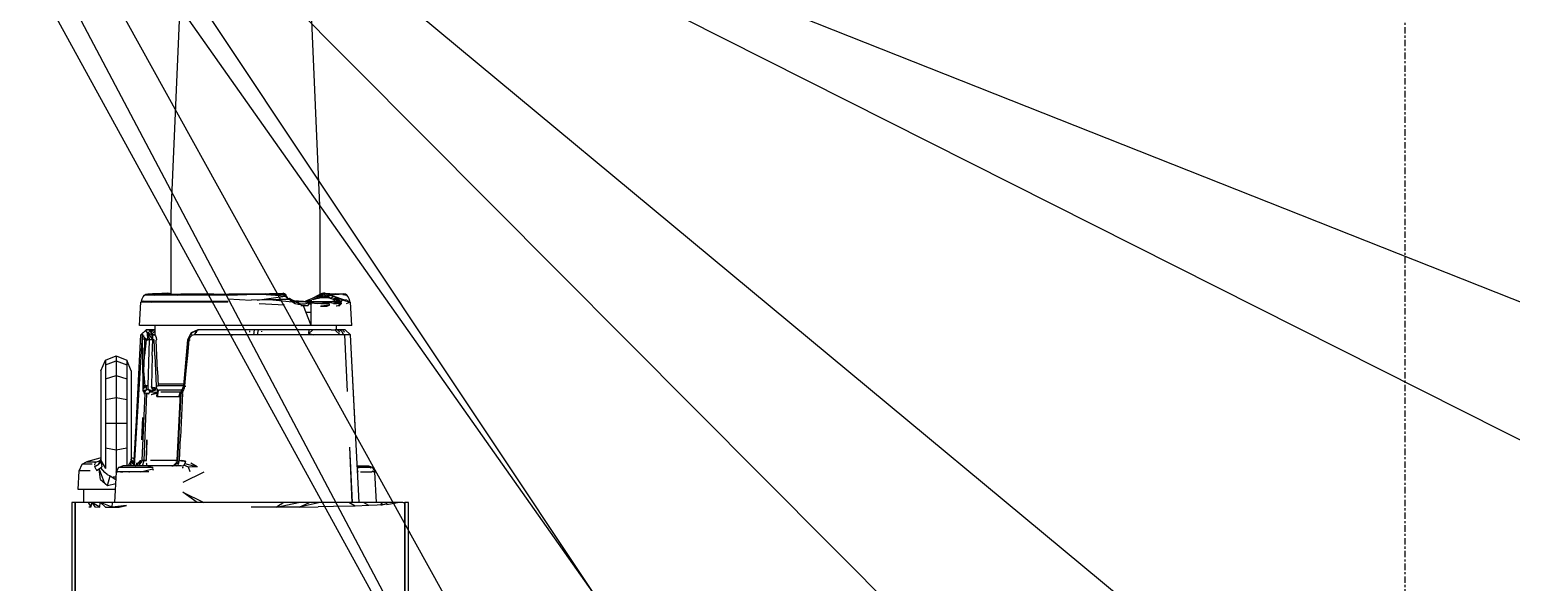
# Model space of a CAD drawing. Header units: millimetres. Extents: x -57554 to 16546, y 2142 to 98430.
# Drawn here: x -16483 to -15797, y 76841 to 77097 of the extents above; entities that cross this region are included whole.
import ezdxf

# ---------------------------------------------------------------- set-up
doc = ezdxf.new("R2010")
doc.units = ezdxf.units.MM
doc.linetypes.add('DXK_LINE_DOT3', pattern=[5.9187, 2.979, -0.9799, 0.9799, -0.9799])
doc.layers.add('S-Z2-A_TEXTUAL_ANNOTATION', color=7, linetype='Continuous')

msp = doc.modelspace()

# ---------------------------------------------------------------- linework, layer by layer
at = {"color": 1, "linetype": 'DXK_LINE_DOT3'}
msp.add_line((-15846.37, 71792.5), (-15846.37, 84292.5), dxfattribs=at)
at = {"color": 2, "linetype": 'Continuous'}
for p, q in [((-16348.92, 77012.4), (-16358.39, 77232.4)), ((-16417.81, 77012.4), (-16409.42, 77207.5)), ((-16417.81, 76975.03), (-16417.81, 77012.4)), ((-16348.92, 76974.58), (-16348.92, 77012.4)), ((-16432.48, 76960.4), (-16431.91, 76971.21)), ((-16391.69, 76971.21), (-16431.91, 76971.21)), ((-16431.68, 76971.21), (-16430.29, 76971.66)), ((-16430.88, 76971.66), (-16431.68, 76971.21)), ((-16431.68, 76971.21), (-16431.65, 76971.51)), ((-16431.65, 76971.51), (-16431.62, 76971.66)), ((-16431.62, 76971.66), (-16431.32, 76972.66)), ((-16431.62, 76971.66), (-16431.46, 76971.66)), ((-16431.46, 76971.66), (-16431.4, 76971.66)), ((-16431.4, 76971.66), (-16391.68, 76971.66)), ((-16431.32, 76972.66), (-16430.85, 76973.6)), ((-16430.85, 76973.6), (-16430.23, 76974.43)), ((-16430.23, 76974.43), (-16429.55, 76974.92)), ((-16430.23, 76974.43), (-16430.06, 76974.43)), ((-16430.06, 76974.43), (-16429.55, 76974.92)), ((-16391.44, 76974.43), (-16430.01, 76974.43)), ((-16429.55, 76974.92), (-16428.73, 76975.09)), ((-16428.73, 76975.09), (-16426.45, 76974.98)), ((-16428.73, 76975.09), (-16427.94, 76974.9)), ((-16423.49, 76974.9), (-16428.03, 76974.9)), ((-16427.54, 76971.36), (-16427.75, 76971.66)), ((-16426.45, 76974.98), (-16427.72, 76974.91)), ((-16427.57, 76971.21), (-16427.54, 76971.36)), ((-16427.54, 76971.36), (-16427.27, 76971.66)), ((-16427.18, 76971.21), (-16426.82, 76971.66)), ((-16426.99, 76971.21), (-16426.7, 76971.66)), ((-16426.91, 76971.21), (-16426.41, 76971.66)), ((-16426.81, 76971.25), (-16426.38, 76971.66)), ((-16426, 76971.49), (-16426.81, 76971.25)), ((-16426.81, 76971.25), (-16425.94, 76971.4)), ((-16424.97, 76975.04), (-16426.45, 76974.98)), ((-16425.75, 76975.01), (-16426.45, 76974.98)), ((-16426.17, 76971.4), (-16426, 76971.49)), ((-16426.17, 76971.4), (-16425.94, 76971.4)), ((-16423.25, 76971.4), (-16426.17, 76971.4)), ((-16426, 76971.49), (-16425.8, 76971.66)), ((-16425.93, 76971.66), (-16426, 76971.49)), ((-16425.95, 76971.21), (-16425.71, 76971.4)), ((-16425.82, 76971.28), (-16425.92, 76971.21)), ((-16425.24, 76971.4), (-16425.82, 76971.28)), ((-16425.82, 76971.28), (-16424.49, 76971.4)), ((-16425.8, 76971.33), (-16425.46, 76971.4)), ((-16425.77, 76975.02), (-16424.98, 76975.11)), ((-16425.77, 76975.02), (-16424.98, 76975.11)), ((-16424.97, 76975.04), (-16425.75, 76975.01)), ((-16425.71, 76971.4), (-16425.46, 76971.4)), ((-16425.4, 76974.43), (-16420.46, 76974.92)), ((-16425.32, 76971.4), (-16425.24, 76971.4)), ((-16425.24, 76971.4), (-16424.49, 76971.4)), ((-16424.98, 76975.11), (-16419.79, 76975.32)), ((-16419.46, 76975.29), (-16424.97, 76975.04)), ((-16424.49, 76971.4), (-16423.8, 76971.4)), ((-16424.11, 76971.66), (-16424.06, 76971.63)), ((-16424.06, 76971.63), (-16423.85, 76971.5)), ((-16423.85, 76971.5), (-16423.62, 76971.42)), ((-16423.62, 76971.42), (-16423.39, 76971.4)), ((-16423.62, 76971.42), (-16423.27, 76971.42)), ((-16419.14, 76975.17), (-16423.57, 76975.1)), ((-16423.49, 76974.9), (-16420.46, 76974.92)), ((-16423.09, 76971.21), (-16423.48, 76971.66)), ((-16422.15, 76974.91), (-16419.81, 76975.09)), ((-16420.46, 76974.92), (-16414.84, 76974.43)), ((-16419.81, 76975.09), (-16413.42, 76974.9)), ((-16419.79, 76975.32), (-16419.46, 76975.29)), ((-16419.46, 76975.29), (-16419.14, 76975.17)), ((-16418.86, 76975.26), (-16419.14, 76975.17)), ((-16418.86, 76975.26), (-16418.42, 76975.08)), ((-16418.63, 76975.16), (-16418.86, 76975.26)), ((-16418.42, 76975.08), (-16418.63, 76975.16)), ((-16418.35, 76975.05), (-16418.42, 76975.08)), ((-16398.12, 76974.9), (-16413.42, 76974.9)), ((-16399.9, 76974.43), (-16391.32, 76974.92)), ((-16399.13, 76974.9), (-16391.32, 76974.92)), ((-16396.33, 76974.91), (-16391.18, 76975.09)), ((-16391.69, 76971.36), (-16391.68, 76971.51)), ((-16391.69, 76971.21), (-16391.69, 76971.36)), ((-16391.68, 76971.51), (-16391.68, 76971.66)), ((-16391.63, 76972.66), (-16380.82, 76972.07)), ((-16391.44, 76974.43), (-16378.44, 76974.93)), ((-16391.44, 76974.43), (-16382.84, 76974.73)), ((-16391.32, 76974.92), (-16378.44, 76974.93)), ((-16391.18, 76975.09), (-16382.77, 76974.98)), ((-16374.25, 76975.12), (-16382.84, 76974.73)), ((-16382.77, 76974.98), (-16378.56, 76975.04)), ((-16370.81, 76972.34), (-16380.82, 76972.07)), ((-16378.56, 76975.04), (-16366.1, 76975.32)), ((-16378.41, 76974.93), (-16365.83, 76974.9)), ((-16365.12, 76973.94), (-16378.41, 76974.93)), ((-16377.97, 76972.15), (-16365.12, 76973.94)), ((-16363.25, 76972.59), (-16377.97, 76972.15)), ((-16377.17, 76970.6), (-16365.4, 76969.96)), ((-16365.83, 76974.9), (-16374.25, 76975.12)), ((-16370.81, 76972.34), (-16363.25, 76972.59)), ((-16370.81, 76972.34), (-16361.71, 76971.36)), ((-16366.1, 76975.32), (-16365.99, 76975.28)), ((-16365.3, 76975.07), (-16365.99, 76975.28)), ((-16365.99, 76975.28), (-16365.93, 76975.11)), ((-16365.98, 76975.25), (-16364.8, 76974.57)), ((-16365.97, 76975.28), (-16365.3, 76975.07)), ((-16365.96, 76975.19), (-16365.28, 76974.55)), ((-16365.94, 76975.13), (-16365.88, 76975.12)), ((-16365.93, 76975.11), (-16365.83, 76974.9)), ((-16365.83, 76974.9), (-16365.69, 76974.65)), ((-16365.77, 76975.24), (-16365.58, 76975.26)), ((-16365.69, 76974.65), (-16364.98, 76974.47)), ((-16365.69, 76974.65), (-16365.12, 76973.94)), ((-16365.62, 76974.66), (-16365.62, 76974.88)), ((-16365.58, 76975.26), (-16365.6, 76975.16)), ((-16364.8, 76974.57), (-16365.3, 76975.07)), ((-16365.12, 76973.94), (-16364.98, 76974.47)), ((-16365.12, 76973.94), (-16364.35, 76973.27)), ((-16364.98, 76974.47), (-16364.48, 76973.98)), ((-16364.68, 76974.18), (-16364.8, 76974.57)), ((-16364.8, 76974.57), (-16364.68, 76974.18)), ((-16363.85, 76973.1), (-16364.48, 76973.98)), ((-16364.35, 76973.27), (-16363.02, 76972.81)), ((-16363.02, 76972.81), (-16363.48, 76972.72)), ((-16363.48, 76972.72), (-16363.25, 76972.59)), ((-16363.38, 76972.74), (-16363.12, 76972.6)), ((-16363.25, 76972.59), (-16362.99, 76972.46)), ((-16363.09, 76972.58), (-16362.64, 76972.64)), ((-16362.64, 76972.64), (-16363.02, 76972.81)), ((-16362.99, 76972.46), (-16362.68, 76972.31)), ((-16362.28, 76972.43), (-16362.68, 76972.31)), ((-16362.68, 76972.31), (-16359.04, 76970.83)), ((-16362.68, 76972.31), (-16361.71, 76971.36)), ((-16362.47, 76972.37), (-16362.64, 76972.64)), ((-16361.93, 76972.33), (-16362.28, 76972.43)), ((-16362.28, 76972.43), (-16358.97, 76971.25)), ((-16362.28, 76972.43), (-16359.04, 76970.83)), ((-16361.93, 76972.33), (-16358.97, 76971.25)), ((-16359.04, 76970.83), (-16361.71, 76971.36)), ((-16361.71, 76971.36), (-16360.43, 76970.5)), ((-16360.43, 76970.5), (-16359.08, 76970.23)), ((-16358.9, 76971.59), (-16360.25, 76971.72)), ((-16360.05, 76971.64), (-16358.9, 76971.59)), ((-16358.9, 76971.59), (-16359.84, 76971.57)), ((-16359.55, 76971.46), (-16358.89, 76971.4)), ((-16359.04, 76970.83), (-16359.08, 76970.23)), ((-16359.08, 76970.23), (-16357.52, 76970.27)), ((-16358.97, 76971.25), (-16359.04, 76970.83)), ((-16359.04, 76970.83), (-16357.52, 76970.27)), ((-16357.35, 76971.4), (-16358.97, 76971.25)), ((-16358.97, 76971.25), (-16358.89, 76971.4)), ((-16356.62, 76971.55), (-16358.9, 76971.59)), ((-16340.57, 76971.4), (-16358.89, 76971.4)), ((-16356.62, 76971.55), (-16358.55, 76971.51)), ((-16358.55, 76971.51), (-16358.45, 76971.5)), ((-16356.62, 76971.55), (-16358.53, 76971.5)), ((-16358.45, 76971.5), (-16356.62, 76971.55)), ((-16357.49, 76969.58), (-16357.88, 76969.6)), ((-16357.88, 76969.6), (-16354.39, 76969.6)), ((-16355.95, 76970.32), (-16357.52, 76970.27)), ((-16357.07, 76969.56), (-16357.49, 76969.58)), ((-16356.63, 76969.53), (-16357.07, 76969.56)), ((-16353.08, 76960.4), (-16356.63, 76969.53)), ((-16356.62, 76971.55), (-16354.95, 76971.72)), ((-16354.31, 76970.9), (-16355.95, 76970.32)), ((-16355.78, 76971.4), (-16354.25, 76971.27)), ((-16352.92, 76972.78), (-16355.72, 76971.65)), ((-16353.52, 76971.99), (-16354.95, 76971.72)), ((-16354.38, 76969.85), (-16354.39, 76969.6)), ((-16354.37, 76970.11), (-16354.38, 76969.85)), ((-16354.35, 76970.36), (-16354.37, 76970.11)), ((-16354.35, 76970.36), (-16353.89, 76970.37)), ((-16354.25, 76971.27), (-16354.31, 76970.9)), ((-16354.31, 76970.9), (-16353.89, 76970.37)), ((-16353.7, 76971.4), (-16354.25, 76971.27)), ((-16353.89, 76970.37), (-16353.7, 76971.4)), ((-16353.89, 76970.37), (-16353.42, 76970.4)), ((-16353.72, 76971.95), (-16353.52, 76971.99)), ((-16353.52, 76971.99), (-16352.78, 76972.17)), ((-16353.52, 76971.99), (-16353.33, 76972.03)), ((-16353.42, 76970.4), (-16353.24, 76971.4)), ((-16352.9, 76970.94), (-16353.42, 76970.4)), ((-16353.42, 76970.4), (-16352.93, 76970.43)), ((-16353.33, 76972.03), (-16352.78, 76972.17)), ((-16353.24, 76971.4), (-16352.84, 76971.28)), ((-16353.08, 76960.4), (-16353.02, 76969.53)), ((-16353.02, 76969.53), (-16352.99, 76969.83)), ((-16352.99, 76969.83), (-16352.97, 76970.13)), ((-16352.97, 76970.13), (-16352.93, 76970.43)), ((-16349.28, 76974.65), (-16352.92, 76972.78)), ((-16349.14, 76974.49), (-16352.92, 76972.78)), ((-16352.92, 76972.78), (-16352.02, 76972.37)), ((-16352.84, 76971.28), (-16352.9, 76970.94)), ((-16352.9, 76970.94), (-16350.21, 76970.54)), ((-16352.84, 76971.28), (-16350.38, 76971.4)), ((-16352.02, 76972.37), (-16349.05, 76974.02)), ((-16352.02, 76972.37), (-16350.53, 76972.81)), ((-16351.29, 76972.59), (-16352.02, 76972.37)), ((-16349.05, 76974.02), (-16351.29, 76972.59)), ((-16350.53, 76972.81), (-16351.29, 76972.59)), ((-16350.53, 76972.81), (-16349.69, 76973.06)), ((-16347.21, 76970.61), (-16350.21, 76970.54)), ((-16349.69, 76973.06), (-16348.78, 76973.29)), ((-16349.69, 76973.06), (-16348.31, 76973.29)), ((-16349.14, 76974.49), (-16349.28, 76974.65)), ((-16349.28, 76974.65), (-16349.01, 76974.54)), ((-16349.14, 76974.49), (-16348.53, 76974.77)), ((-16349.05, 76974.02), (-16349.14, 76974.49)), ((-16348.37, 76973.5), (-16349.05, 76974.02)), ((-16348.78, 76973.29), (-16349.05, 76974.02)), ((-16348.92, 76975.03), (-16347.87, 76975.06)), ((-16348.92, 76975), (-16347.91, 76975.05)), ((-16348.92, 76974.9), (-16348.23, 76974.9)), ((-16348.78, 76973.29), (-16348.37, 76973.5)), ((-16348.31, 76973.29), (-16348.78, 76973.29)), ((-16348.69, 76969.37), (-16348.51, 76969.36)), ((-16348.59, 76970.58), (-16344.67, 76970.63)), ((-16348.53, 76974.77), (-16348.06, 76974.98)), ((-16348.53, 76974.77), (-16348.37, 76973.5)), ((-16344.47, 76969.78), (-16348.51, 76969.36)), ((-16348.51, 76969.36), (-16347.21, 76969.34)), ((-16348.39, 76975.05), (-16348.32, 76975.08)), ((-16348.37, 76973.5), (-16347.98, 76973.69)), ((-16347.88, 76975.26), (-16348.32, 76975.08)), ((-16348.32, 76975.08), (-16348.11, 76975.16)), ((-16348.31, 76973.29), (-16345.39, 76973.29)), ((-16347.88, 76975.26), (-16348.11, 76975.16)), ((-16347.6, 76975.17), (-16348.06, 76974.98)), ((-16348.06, 76974.98), (-16347.63, 76975.16)), ((-16347.79, 76975.07), (-16348.06, 76974.98)), ((-16348.06, 76974.98), (-16347.98, 76973.69)), ((-16347.98, 76973.69), (-16347.79, 76974.59)), ((-16347.98, 76973.69), (-16347.59, 76973.87)), ((-16347.6, 76975.17), (-16347.88, 76975.26)), ((-16347.79, 76975.07), (-16347.6, 76975.17)), ((-16347.79, 76974.91), (-16346.96, 76975.16)), ((-16347.79, 76974.59), (-16347.79, 76975.07)), ((-16347.59, 76973.87), (-16347.79, 76974.59)), ((-16347.71, 76971.4), (-16345.14, 76971.31)), ((-16347.6, 76975.17), (-16347.28, 76975.29)), ((-16346.77, 76975.16), (-16347.6, 76975.17)), ((-16346.96, 76975.16), (-16347.6, 76975.17)), ((-16347.13, 76974.57), (-16347.33, 76973.89)), ((-16347.33, 76973.89), (-16346.69, 76973.73)), ((-16346.94, 76975.32), (-16347.28, 76975.29)), ((-16347.28, 76975.29), (-16346.64, 76975.26)), ((-16344.87, 76971.04), (-16347.21, 76970.61)), ((-16347.21, 76970.61), (-16344.67, 76970.63)), ((-16347.21, 76969.34), (-16345.78, 76969.33)), ((-16346.88, 76975.07), (-16347.13, 76974.57)), ((-16347.13, 76974.57), (-16346.69, 76973.73)), ((-16346.77, 76975.16), (-16346.96, 76975.16)), ((-16346.94, 76975.32), (-16341.76, 76975.11)), ((-16346.61, 76975.28), (-16346.94, 76975.32)), ((-16346.88, 76975.07), (-16346.61, 76975.28)), ((-16345.85, 76975.11), (-16346.88, 76975.07)), ((-16345.85, 76975.11), (-16346.69, 76973.73)), ((-16346.69, 76973.73), (-16346.04, 76973.53)), ((-16345.08, 76974.9), (-16346.04, 76973.53)), ((-16346.04, 76973.53), (-16345.09, 76973.98)), ((-16346.04, 76973.53), (-16345.39, 76973.29)), ((-16345.08, 76974.9), (-16345.85, 76975.11)), ((-16345.78, 76969.33), (-16344.47, 76969.78)), ((-16345.39, 76973.29), (-16345.25, 76973.3)), ((-16343.83, 76972.96), (-16345.39, 76973.29)), ((-16345.25, 76973.3), (-16343.83, 76972.96)), ((-16345.14, 76971.31), (-16343.7, 76971.4)), ((-16344.69, 76974.47), (-16345.09, 76973.98)), ((-16345.09, 76973.98), (-16343.83, 76972.96)), ((-16341.76, 76975.11), (-16345.08, 76974.9)), ((-16345.08, 76974.9), (-16340.1, 76974.93)), ((-16344.69, 76974.47), (-16345.08, 76974.9)), ((-16344.3, 76974.65), (-16345.08, 76974.9)), ((-16342.69, 76970.62), (-16344.87, 76971.04)), ((-16344.69, 76974.47), (-16342.57, 76973.93)), ((-16344.55, 76970.22), (-16344.67, 76970.63)), ((-16344.47, 76969.78), (-16344.55, 76970.22)), ((-16344.3, 76974.65), (-16338.52, 76972.34)), ((-16342.57, 76973.93), (-16344.3, 76974.65)), ((-16343.88, 76974.48), (-16337.15, 76972.14)), ((-16342.57, 76973.93), (-16343.83, 76972.96)), ((-16343.83, 76972.96), (-16342.82, 76972.61)), ((-16343.12, 76971.42), (-16343.35, 76971.4)), ((-16342.89, 76971.5), (-16343.12, 76971.42)), ((-16342.68, 76971.63), (-16342.89, 76971.5)), ((-16341.37, 76973.26), (-16342.82, 76972.61)), ((-16342.82, 76972.61), (-16341.66, 76972.64)), ((-16341.8, 76970.58), (-16342.69, 76970.62)), ((-16342.69, 76970.62), (-16341.81, 76970.58)), ((-16342.48, 76971.8), (-16342.68, 76971.63)), ((-16342.63, 76971.66), (-16340.94, 76971.66)), ((-16341.37, 76973.26), (-16342.57, 76973.93)), ((-16342.3, 76972.01), (-16342.48, 76971.8)), ((-16342.15, 76972.26), (-16342.3, 76972.01)), ((-16342.25, 76971.4), (-16341.5, 76971.4)), ((-16342.25, 76971.4), (-16340.92, 76971.28)), ((-16342.15, 76972.26), (-16341.66, 76972.64)), ((-16342.11, 76972.31), (-16342.15, 76972.26)), ((-16341.66, 76972.64), (-16342.11, 76972.31)), ((-16340.12, 76970.43), (-16341.81, 76970.58)), ((-16341.01, 76970.55), (-16341.81, 76970.58)), ((-16341.8, 76970.58), (-16341.01, 76970.55)), ((-16338.29, 76974.72), (-16341.76, 76975.11)), ((-16341.1, 76972.81), (-16341.66, 76972.64)), ((-16341.06, 76972.33), (-16341.55, 76972.03)), ((-16341.55, 76972.03), (-16341.04, 76971.75)), ((-16341.5, 76971.4), (-16340.92, 76971.28)), ((-16341.33, 76969.37), (-16341.43, 76969.36)), ((-16341.1, 76972.81), (-16341.37, 76973.26)), ((-16339.92, 76969.53), (-16341.33, 76969.38)), ((-16340.67, 76969.41), (-16341.33, 76969.37)), ((-16340.67, 76971.27), (-16341.28, 76971.4)), ((-16340.56, 76972.72), (-16341.1, 76972.81)), ((-16340.52, 76972.43), (-16341.06, 76972.33)), ((-16341.06, 76972.33), (-16339.41, 76970.83)), ((-16341.06, 76972.33), (-16340.74, 76971.49)), ((-16339.93, 76971.25), (-16341.06, 76972.33)), ((-16341.06, 76972.33), (-16341.04, 76971.75)), ((-16340.74, 76971.49), (-16341.04, 76971.75)), ((-16341.03, 76971.4), (-16340.67, 76971.27)), ((-16341.01, 76970.55), (-16340.43, 76970.94)), ((-16340.12, 76970.43), (-16341.01, 76970.55)), ((-16340.94, 76971.33), (-16340.02, 76970.63)), ((-16340.92, 76971.28), (-16340.43, 76970.94)), ((-16340.8, 76971.4), (-16339.93, 76971.25)), ((-16340.57, 76971.4), (-16340.74, 76971.49)), ((-16340.74, 76971.49), (-16339.93, 76971.25)), ((-16340.73, 76975), (-16340.29, 76974.98)), ((-16340.73, 76975), (-16340.29, 76974.98)), ((-16340.17, 76970.9), (-16340.67, 76971.27)), ((-16340.2, 76969.46), (-16340.67, 76969.41)), ((-16340.37, 76972.57), (-16340.56, 76972.72)), ((-16339, 76970.5), (-16340.52, 76972.43)), ((-16340.52, 76972.43), (-16340.02, 76972.31)), ((-16339.41, 76970.83), (-16340.52, 76972.43)), ((-16340.43, 76970.94), (-16340.12, 76970.43)), ((-16340.19, 76972.44), (-16340.37, 76972.57)), ((-16340.29, 76974.98), (-16338.01, 76975.09)), ((-16340.02, 76972.31), (-16340.19, 76972.44)), ((-16339.86, 76970.36), (-16340.17, 76970.9)), ((-16339.61, 76970.32), (-16340.17, 76970.9)), ((-16340.02, 76970.13), (-16340.12, 76970.43)), ((-16339.2, 76971.36), (-16340.02, 76972.31)), ((-16340.02, 76970.13), (-16339.95, 76969.83)), ((-16339.95, 76969.83), (-16339.92, 76969.53)), ((-16339.85, 76969.56), (-16339.92, 76969.53)), ((-16339.79, 76970.11), (-16339.86, 76970.36)), ((-16339.78, 76969.58), (-16339.85, 76969.56)), ((-16339.75, 76969.85), (-16339.79, 76970.11)), ((-16339.72, 76969.6), (-16339.78, 76969.58)), ((-16339.72, 76969.6), (-16339.75, 76969.85)), ((-16339.61, 76970.32), (-16339.36, 76970.27)), ((-16339.12, 76970.23), (-16339.41, 76970.83)), ((-16339.36, 76970.27), (-16339.41, 76970.83)), ((-16339.2, 76971.36), (-16338.52, 76972.34)), ((-16339, 76970.5), (-16339.2, 76971.36)), ((-16339.12, 76970.23), (-16339, 76970.5)), ((-16336.55, 76972.05), (-16338.52, 76972.34)), ((-16338.52, 76972.34), (-16335.06, 76971.21)), ((-16338.29, 76974.72), (-16337.19, 76974.92)), ((-16338.29, 76974.72), (-16336.51, 76974.43)), ((-16337.19, 76974.92), (-16338.01, 76975.09)), ((-16336.51, 76974.43), (-16337.19, 76974.92)), ((-16336.71, 76970.6), (-16335.06, 76971.21)), ((-16336.55, 76972.05), (-16335.06, 76971.21)), ((-16335.89, 76973.6), (-16336.51, 76974.43)), ((-16335.42, 76972.66), (-16335.89, 76973.6)), ((-16335.12, 76971.66), (-16335.42, 76972.66)), ((-16335.09, 76971.51), (-16335.12, 76971.66)), ((-16335.06, 76971.21), (-16335.09, 76971.51)), ((-16335.04, 76971.21), (-16334.82, 76971.21)), ((-16334.26, 76960.4), (-16334.82, 76971.21)), ((-16355.46, 76966.5), (-16353.04, 76966.5)), ((-16435.06, 76895.4), (-16431.96, 76956.03)), ((-16434.89, 76895.4), (-16431.07, 76956.03)), ((-16334.26, 76960.4), (-16432.48, 76960.4)), ((-16431.96, 76956.03), (-16429.47, 76958.4)), ((-16430.88, 76956.03), (-16431.96, 76956.03)), ((-16430.88, 76932.41), (-16431.07, 76956.03)), ((-16430.88, 76932.29), (-16431.07, 76956.03)), ((-16430.66, 76956.95), (-16430.51, 76957.22)), ((-16430.47, 76955.31), (-16430.56, 76955.67)), ((-16430.35, 76954.81), (-16430.56, 76955.67)), ((-16430.51, 76957.22), (-16430.33, 76957.48)), ((-16430.35, 76954.81), (-16430.47, 76955.31)), ((-16430.33, 76957.48), (-16430.12, 76957.71)), ((-16430.12, 76957.71), (-16429.89, 76957.92)), ((-16429.89, 76957.92), (-16429.63, 76958.09)), ((-16429.89, 76957.92), (-16429.68, 76958.05)), ((-16429.68, 76958.05), (-16429.63, 76958.09)), ((-16429.63, 76958.09), (-16429.35, 76958.22)), ((-16428.89, 76956.93), (-16429.63, 76958.09)), ((-16425.37, 76958.4), (-16429.47, 76958.4)), ((-16429.35, 76958.22), (-16429.05, 76958.32)), ((-16429.05, 76958.32), (-16428.75, 76958.38)), ((-16428.89, 76956.93), (-16427.36, 76957.68)), ((-16428.89, 76956.93), (-16426.39, 76953.66)), ((-16426.65, 76955.96), (-16428.89, 76956.93)), ((-16428.89, 76956.93), (-16427.9, 76953.75)), ((-16428.65, 76953.75), (-16428.89, 76956.93)), ((-16428.44, 76958.4), (-16428.75, 76958.38)), ((-16427.36, 76957.68), (-16428.44, 76958.4)), ((-16426.62, 76958.4), (-16427.36, 76957.67)), ((-16426.65, 76955.96), (-16427.36, 76957.68)), ((-16426.25, 76958.4), (-16427.25, 76957.42)), ((-16427.15, 76958.4), (-16426.62, 76958.4)), ((-16426.98, 76957.21), (-16426.8, 76957.47)), ((-16426.8, 76956.33), (-16425.37, 76957.73)), ((-16426.8, 76957.47), (-16426.59, 76957.7)), ((-16426.66, 76956.01), (-16426.28, 76956.01)), ((-16425.95, 76956.01), (-16426.66, 76956.01)), ((-16426.39, 76953.66), (-16426.65, 76955.96)), ((-16426.62, 76958.4), (-16426.25, 76958.4)), ((-16426.59, 76957.7), (-16426.34, 76957.91)), ((-16426.33, 76953.66), (-16426.42, 76955.99)), ((-16426.42, 76955.99), (-16425.53, 76955.99)), ((-16426.34, 76957.91), (-16426.08, 76958.08)), ((-16426.28, 76956.01), (-16425.95, 76956.01)), ((-16426.03, 76958.4), (-16426.27, 76958.38)), ((-16426.25, 76958.4), (-16426.03, 76958.4)), ((-16426.03, 76958.4), (-16425.37, 76958.4)), ((-16425.37, 76956.01), (-16425.95, 76956.01)), ((-16425.53, 76955.99), (-16425.39, 76955.99)), ((-16425.53, 76955.99), (-16425.37, 76955.99)), ((-16425.39, 76955.99), (-16425.06, 76955.63)), ((-16425.37, 76960.4), (-16425.37, 76955.97)), ((-16425.06, 76955.63), (-16424.79, 76954.75)), ((-16410.07, 76953.75), (-16408.67, 76956.93)), ((-16410.04, 76953.76), (-16408.67, 76956.93)), ((-16409.25, 76954.83), (-16408.36, 76955.68)), ((-16405.52, 76958.32), (-16408.67, 76956.93)), ((-16408.67, 76956.93), (-16405.51, 76958.32)), ((-16408.67, 76956.93), (-16405.8, 76958.09)), ((-16408.67, 76956.93), (-16407.27, 76957.67)), ((-16408.67, 76956.93), (-16408.36, 76955.68)), ((-16407.05, 76956.03), (-16408.36, 76955.68)), ((-16407.27, 76957.67), (-16405.53, 76958.32)), ((-16407.05, 76956.03), (-16406.04, 76957.71)), ((-16381.36, 76956.03), (-16407.05, 76956.03)), ((-16406.23, 76957.22), (-16406.3, 76956.95)), ((-16406.14, 76957.48), (-16406.23, 76957.22)), ((-16406.04, 76957.71), (-16406.14, 76957.48)), ((-16405.92, 76957.92), (-16406.04, 76957.71)), ((-16405.8, 76958.09), (-16405.92, 76957.92)), ((-16405.8, 76958.09), (-16405.66, 76958.22)), ((-16405.66, 76958.22), (-16405.79, 76958.09)), ((-16405.52, 76958.32), (-16405.66, 76958.22)), ((-16405.37, 76958.38), (-16405.52, 76958.32)), ((-16405.37, 76958.38), (-16405.22, 76958.4)), ((-16352.25, 76958.4), (-16405.22, 76958.4)), ((-16390.01, 76956.03), (-16389.23, 76956.03)), ((-16381.39, 76957.71), (-16381.4, 76957.92)), ((-16381.39, 76957.48), (-16381.39, 76957.71)), ((-16381.38, 76957.22), (-16381.39, 76957.48)), ((-16379.57, 76956.02), (-16381.36, 76956.03)), ((-16379.57, 76956.02), (-16379.31, 76958.4)), ((-16377.8, 76956.02), (-16379.57, 76956.02)), ((-16377.8, 76956.02), (-16377.4, 76958.4)), ((-16376.04, 76956.01), (-16377.8, 76956.02)), ((-16338.21, 76956.01), (-16376.04, 76956.01)), ((-16375.91, 76957.47), (-16375.86, 76957.7)), ((-16352.46, 76956.01), (-16354.19, 76956.32)), ((-16354.19, 76956.32), (-16351.83, 76956.01)), ((-16352.25, 76958.4), (-16354.17, 76956.63)), ((-16354.17, 76956.63), (-16354.15, 76956.93)), ((-16354.17, 76956.63), (-16351.83, 76956.01)), ((-16354.15, 76956.93), (-16354.11, 76957.21)), ((-16354.11, 76957.21), (-16354.07, 76957.47)), ((-16354.07, 76957.47), (-16354.02, 76957.7)), ((-16354.02, 76957.7), (-16353.97, 76957.91)), ((-16353.97, 76957.91), (-16353.91, 76958.08)), ((-16353.47, 76961.4), (-16353.08, 76961.4)), ((-16351.75, 76958.4), (-16352.25, 76958.4)), ((-16345.69, 76958.4), (-16351.75, 76958.4)), ((-16344.89, 76958.4), (-16345.69, 76958.4)), ((-16344.64, 76958.4), (-16344.89, 76958.4)), ((-16343.73, 76958.4), (-16344.64, 76958.4)), ((-16343.73, 76958.4), (-16342.99, 76958.4)), ((-16342.99, 76958.4), (-16342.73, 76958.4)), ((-16342.73, 76958.4), (-16342.43, 76958.4)), ((-16342.43, 76958.4), (-16342.05, 76958.4)), ((-16342.05, 76958.4), (-16339.6, 76956.01)), ((-16337.27, 76958.4), (-16341.88, 76958.4)), ((-16341.37, 76960.4), (-16341.37, 76958.39)), ((-16340.39, 76958.38), (-16340.71, 76958.4)), ((-16340.4, 76957.91), (-16340.66, 76958.08)), ((-16340.49, 76958.4), (-16340.08, 76958.32)), ((-16340.15, 76957.7), (-16340.4, 76957.91)), ((-16340.08, 76958.32), (-16340.39, 76958.38)), ((-16339.94, 76957.47), (-16340.15, 76957.7)), ((-16340.12, 76958.4), (-16340.02, 76958.3)), ((-16339.78, 76958.22), (-16340.08, 76958.32)), ((-16339.75, 76957.21), (-16339.94, 76957.47)), ((-16339.49, 76958.08), (-16339.78, 76958.22)), ((-16339.22, 76957.91), (-16339.49, 76958.08)), ((-16338.98, 76957.7), (-16339.22, 76957.91)), ((-16338.77, 76957.47), (-16338.98, 76957.7)), ((-16338.58, 76957.21), (-16338.77, 76957.47)), ((-16338.43, 76956.93), (-16338.58, 76957.21)), ((-16338.44, 76958.09), (-16338.19, 76957.92)), ((-16338.04, 76956.02), (-16338.43, 76956.93)), ((-16338.32, 76956.63), (-16338.43, 76956.93)), ((-16338.25, 76956.32), (-16338.32, 76956.63)), ((-16338.29, 76956.59), (-16337.71, 76956.02)), ((-16338.21, 76956.01), (-16338.25, 76956.32)), ((-16338.19, 76957.92), (-16337.96, 76957.71)), ((-16337.71, 76956.02), (-16338.04, 76956.02)), ((-16337.96, 76957.71), (-16337.75, 76957.48)), ((-16337.75, 76957.48), (-16337.58, 76957.22)), ((-16337.71, 76956.02), (-16337.36, 76956.03)), ((-16337.22, 76956.03), (-16337.71, 76956.02)), ((-16334.78, 76956.03), (-16337.37, 76956.03)), ((-16336.23, 76929.81), (-16337.37, 76956.03)), ((-16336.23, 76929.81), (-16337.36, 76956.03)), ((-16337.27, 76958.4), (-16334.78, 76956.03)), ((-16330.75, 76878.4), (-16334.86, 76956.03)), ((-16334.84, 76956.03), (-16334.78, 76956.03)), ((-16332.62, 76913.87), (-16334.78, 76956.03)), ((-16430.35, 76954.81), (-16428.65, 76953.75)), ((-16430.35, 76954.81), (-16429.4, 76953.75)), ((-16430.3, 76953.66), (-16430.35, 76954.81)), ((-16429.4, 76953.75), (-16430.3, 76953.66)), ((-16430.08, 76953.66), (-16430.3, 76953.66)), ((-16429.4, 76953.75), (-16430.27, 76946.53)), ((-16430.27, 76946.53), (-16430.08, 76953.66)), ((-16430.08, 76953.66), (-16429.4, 76953.75)), ((-16428.65, 76953.75), (-16429.4, 76953.75)), ((-16429.4, 76953.75), (-16428.62, 76953.75)), ((-16427.9, 76953.75), (-16428.65, 76953.75)), ((-16427.9, 76953.75), (-16428.62, 76953.75)), ((-16428.48, 76932.38), (-16427.9, 76953.75)), ((-16426.39, 76953.66), (-16427.9, 76953.75)), ((-16426.6, 76946.54), (-16426.39, 76953.66)), ((-16425.75, 76953.66), (-16426.39, 76953.66)), ((-16425.43, 76946.52), (-16425.75, 76953.66)), ((-16424.66, 76953.66), (-16424.85, 76953.62)), ((-16424.53, 76946.5), (-16424.85, 76953.62)), ((-16424.79, 76954.75), (-16424.66, 76953.66)), ((-16412.02, 76932.38), (-16410.07, 76953.75)), ((-16410.33, 76946.53), (-16410, 76953.75)), ((-16409.65, 76953.66), (-16410.33, 76946.53)), ((-16409.25, 76954.83), (-16410.04, 76953.75)), ((-16410, 76953.75), (-16409.25, 76954.83)), ((-16409.64, 76953.76), (-16410, 76953.75)), ((-16409.64, 76953.72), (-16410, 76953.75)), ((-16410, 76953.75), (-16409.65, 76953.66)), ((-16409.65, 76953.66), (-16409.64, 76953.76)), ((-16409.65, 76953.66), (-16408.99, 76953.66)), ((-16409.64, 76953.76), (-16409.25, 76954.83)), ((-16450.37, 76939.4), (-16448.32, 76944.35)), ((-16448.32, 76944.35), (-16443.37, 76946.4)), ((-16448.32, 76944.35), (-16448.32, 76894.07)), ((-16448.32, 76942.11), (-16443.37, 76944)), ((-16443.37, 76946.4), (-16438.42, 76944.35)), ((-16443.37, 76946.4), (-16443.37, 76892.63)), ((-16443.37, 76944), (-16438.42, 76942.11)), ((-16436.37, 76939.4), (-16438.42, 76944.35)), ((-16438.42, 76944.35), (-16438.42, 76895.4)), ((-16430.45, 76939.43), (-16430.27, 76946.53)), ((-16426.6, 76946.54), (-16426.8, 76939.42)), ((-16425.43, 76946.52), (-16425.11, 76939.4)), ((-16424.21, 76939.41), (-16424.53, 76946.5)), ((-16410.33, 76946.53), (-16411.01, 76939.43)), ((-16450.37, 76939.4), (-16450.37, 76897.83)), ((-16448.32, 76935.72), (-16443.37, 76937.17)), ((-16443.37, 76937.17), (-16438.42, 76935.72)), ((-16436.37, 76939.4), (-16436.37, 76897.84)), ((-16430.63, 76932.36), (-16430.45, 76939.43)), ((-16429.97, 76932.38), (-16430.45, 76939.43)), ((-16426.8, 76939.42), (-16427, 76932.29)), ((-16425.11, 76939.4), (-16424.79, 76932.29)), ((-16424.21, 76939.41), (-16423.9, 76932.33)), ((-16411.98, 76932.38), (-16411.01, 76939.43)), ((-16411.01, 76939.43), (-16411.68, 76932.36)), ((-16431.21, 76897.76), (-16429.96, 76928.84)), ((-16430.88, 76932.29), (-16429.97, 76932.38)), ((-16430.88, 76932.29), (-16430.63, 76932.36)), ((-16430.87, 76931.22), (-16430.88, 76932.29)), ((-16429.97, 76932.38), (-16430.87, 76931.22)), ((-16430.87, 76931.22), (-16429.22, 76932.38)), ((-16430.75, 76930.21), (-16430.87, 76931.22)), ((-16430.75, 76930.21), (-16429.31, 76930.55)), ((-16429.79, 76930.31), (-16430.75, 76930.21)), ((-16430.54, 76929.33), (-16430.75, 76930.21)), ((-16429.97, 76932.38), (-16430.63, 76932.36)), ((-16430.54, 76929.33), (-16429.79, 76930.31)), ((-16430.54, 76929.33), (-16430.27, 76929.33)), ((-16430.49, 76928.84), (-16430.21, 76928.84)), ((-16430.3, 76897.77), (-16429.12, 76928.83)), ((-16430.27, 76929.33), (-16429.79, 76930.31)), ((-16430.27, 76929.33), (-16430.23, 76929.18)), ((-16429.79, 76930.31), (-16430.23, 76929.18)), ((-16430.23, 76929.18), (-16430.22, 76929.01)), ((-16429.12, 76928.83), (-16430.22, 76929.01)), ((-16429.96, 76928.84), (-16430.22, 76929.01)), ((-16430.22, 76929.01), (-16430.12, 76928.84)), ((-16430.21, 76928.84), (-16430.22, 76929.01)), ((-16430.21, 76928.84), (-16430.12, 76928.84)), ((-16430.12, 76928.84), (-16429.96, 76928.84)), ((-16429.23, 76932.38), (-16429.97, 76932.38)), ((-16429.22, 76932.38), (-16429.97, 76932.38)), ((-16429.16, 76930.62), (-16429.79, 76930.31)), ((-16429.31, 76930.55), (-16429.79, 76930.31)), ((-16429.31, 76930.55), (-16429.22, 76932.38)), ((-16428.52, 76930.93), (-16429.31, 76930.55)), ((-16428.48, 76932.38), (-16429.23, 76932.38)), ((-16428.48, 76932.38), (-16429.22, 76932.38)), ((-16429.16, 76930.62), (-16428.52, 76930.93)), ((-16428.99, 76928.82), (-16429.12, 76928.83)), ((-16428.24, 76928.8), (-16429.12, 76928.83)), ((-16429.12, 76928.83), (-16428.24, 76928.79)), ((-16428.99, 76928.82), (-16428.24, 76928.8)), ((-16428.52, 76930.93), (-16428.48, 76932.38)), ((-16428.52, 76930.93), (-16427.4, 76930.37)), ((-16428.52, 76930.93), (-16427.75, 76929.62)), ((-16428.24, 76928.79), (-16428.13, 76928.79)), ((-16428.13, 76928.79), (-16427.75, 76929.62)), ((-16428.13, 76928.79), (-16427.87, 76929.36)), ((-16427.87, 76929.36), (-16427.75, 76929.62)), ((-16427.75, 76929.62), (-16425.01, 76930.51)), ((-16427.75, 76929.62), (-16427.4, 76930.37)), ((-16427.75, 76929.62), (-16424.15, 76929.46)), ((-16427.4, 76930.37), (-16425.01, 76930.51)), ((-16424.15, 76929.46), (-16427.13, 76928.22)), ((-16424.3, 76928.94), (-16427.13, 76928.22)), ((-16427.08, 76931.59), (-16426.17, 76930.72)), ((-16424.43, 76930.98), (-16427.08, 76931.59)), ((-16424.62, 76931.37), (-16427.05, 76931.82)), ((-16427.05, 76931.82), (-16424.43, 76930.98)), ((-16427.03, 76932.05), (-16427, 76932.29)), ((-16424.32, 76930.82), (-16426.17, 76930.72)), ((-16426.17, 76930.72), (-16425.62, 76930.61)), ((-16425.62, 76930.61), (-16425.01, 76930.51)), ((-16423.9, 76932.33), (-16424.8, 76932.33)), ((-16424.79, 76932.29), (-16424.77, 76932.05)), ((-16424.77, 76932.05), (-16424.74, 76931.81)), ((-16424.74, 76931.81), (-16424.62, 76931.37)), ((-16424.68, 76931.58), (-16424.74, 76931.81)), ((-16424.62, 76931.37), (-16424.68, 76931.58)), ((-16424.53, 76931.16), (-16424.62, 76931.37)), ((-16424.43, 76930.98), (-16424.53, 76931.16)), ((-16424.45, 76927.51), (-16424.3, 76928.94)), ((-16424.32, 76930.82), (-16424.43, 76930.98)), ((-16424, 76929.99), (-16424.36, 76930.44)), ((-16424.36, 76930.44), (-16424.15, 76929.46)), ((-16424.2, 76930.68), (-16424.32, 76930.82)), ((-16424.3, 76928.94), (-16424.15, 76929.46)), ((-16424.2, 76927.89), (-16424.21, 76927.5)), ((-16424.2, 76930.68), (-16424.07, 76930.57)), ((-16424.18, 76928.26), (-16424.2, 76927.89)), ((-16424.14, 76928.62), (-16424.18, 76928.26)), ((-16424.15, 76929.46), (-16424, 76929.99)), ((-16424.1, 76928.96), (-16424.14, 76928.62)), ((-16424.04, 76929.27), (-16424.1, 76928.96)), ((-16424.07, 76930.57), (-16423.93, 76930.48)), ((-16423.99, 76929.52), (-16424.04, 76929.27)), ((-16423.64, 76930.4), (-16424, 76929.99)), ((-16423.9, 76929.81), (-16423.98, 76929.56)), ((-16423.95, 76933.4), (-16423.87, 76933.4)), ((-16423.93, 76930.48), (-16423.79, 76930.43)), ((-16423.82, 76930.01), (-16423.9, 76929.81)), ((-16423.87, 76933.4), (-16411.93, 76933.4)), ((-16412.02, 76932.4), (-16423.87, 76932.4)), ((-16423.73, 76930.18), (-16423.82, 76930.01)), ((-16423.64, 76930.3), (-16423.73, 76930.18)), ((-16423.54, 76930.37), (-16423.64, 76930.3)), ((-16423.44, 76930.4), (-16423.54, 76930.37)), ((-16421.68, 76930.4), (-16423.44, 76930.4)), ((-16413.3, 76929.52), (-16422.58, 76929.52)), ((-16412.93, 76930.4), (-16421.68, 76930.4)), ((-16415.06, 76897.77), (-16413.6, 76928.83)), ((-16414.74, 76897.76), (-16413.27, 76928.84)), ((-16414.31, 76927.5), (-16413.58, 76929.52)), ((-16413.19, 76929.02), (-16413.6, 76928.83)), ((-16413.59, 76928.84), (-16412.72, 76930.93)), ((-16413.27, 76928.84), (-16413.19, 76929.02)), ((-16413.22, 76928.84), (-16413.19, 76929.02)), ((-16412.58, 76928.84), (-16413.22, 76928.84)), ((-16413.12, 76929.18), (-16413.19, 76929.02)), ((-16412.87, 76930.31), (-16413.12, 76929.18)), ((-16413.02, 76929.33), (-16413.12, 76929.18)), ((-16412.58, 76928.84), (-16413.06, 76918.61)), ((-16413.02, 76929.33), (-16412.87, 76930.31)), ((-16413.02, 76929.33), (-16412.7, 76929.7)), ((-16412.37, 76929.33), (-16413.02, 76929.33)), ((-16412.87, 76930.31), (-16411.98, 76932.38)), ((-16412.87, 76930.31), (-16412.81, 76930.53)), ((-16412.81, 76930.53), (-16412.87, 76930.31)), ((-16412.65, 76929.78), (-16412.87, 76930.31)), ((-16412, 76932.38), (-16412.81, 76930.53)), ((-16412.81, 76930.53), (-16412.72, 76930.93)), ((-16412.79, 76930.62), (-16412.72, 76930.93)), ((-16412.72, 76930.93), (-16412.62, 76930.97)), ((-16412.19, 76930.52), (-16412.7, 76929.7)), ((-16412.37, 76929.33), (-16412.7, 76929.7)), ((-16411.85, 76931.39), (-16412.19, 76930.52)), ((-16411.98, 76932.38), (-16411.68, 76932.29)), ((-16411.68, 76932.36), (-16411.98, 76932.38)), ((-16411.68, 76932.29), (-16411.85, 76931.39)), ((-16411.68, 76932.36), (-16411.68, 76932.29)), ((-16411.68, 76932.29), (-16411.02, 76932.29)), ((-16411.02, 76932.29), (-16411.08, 76932.3)), ((-16448.32, 76926.17), (-16443.37, 76926.95)), ((-16443.37, 76926.95), (-16438.42, 76926.17)), ((-16424.45, 76927.51), (-16424.37, 76927.51)), ((-16424.37, 76927.51), (-16424.29, 76927.5)), ((-16424.29, 76927.5), (-16424.21, 76927.5)), ((-16424.21, 76927.5), (-16413.66, 76927.5)), ((-16438.42, 76914.9), (-16448.32, 76914.9)), ((-16431.39, 76907.42), (-16430.96, 76917.68)), ((-16413.06, 76918.61), (-16413.54, 76908.53)), ((-16435.09, 76895.4), (-16434.11, 76913.87)), ((-16429.05, 76907.45), (-16429.4, 76897.82)), ((-16429.24, 76897.81), (-16429.05, 76907.45)), ((-16414.07, 76897.77), (-16413.54, 76908.53)), ((-16448.32, 76903.63), (-16443.37, 76902.84)), ((-16443.37, 76902.84), (-16438.42, 76903.63)), ((-16334.01, 76878.41), (-16335.11, 76903.94)), ((-16333.82, 76878.4), (-16335.11, 76903.94)), ((-16460.44, 76893.12), (-16459.13, 76896.08)), ((-16459.13, 76896.08), (-16457.11, 76897.25)), ((-16454.51, 76896.08), (-16459.13, 76896.08)), ((-16450.94, 76898.9), (-16457.11, 76897.25)), ((-16456.98, 76897.25), (-16452.54, 76897.25)), ((-16456.58, 76897.25), (-16455.92, 76897.25)), ((-16455.92, 76897.25), (-16455.57, 76897.25)), ((-16453.24, 76895.63), (-16453.22, 76896.13)), ((-16453.24, 76895.63), (-16453.22, 76896.08)), ((-16453.22, 76895.01), (-16451.7, 76895.75)), ((-16453.15, 76895.05), (-16453.22, 76895.01)), ((-16451.7, 76895.75), (-16453.15, 76895.05)), ((-16453.13, 76894.96), (-16453.15, 76895.05)), ((-16452.9, 76894.3), (-16453.13, 76894.96)), ((-16453.12, 76896.52), (-16453.06, 76897.25)), ((-16452.96, 76896.84), (-16453.12, 76896.52)), ((-16453.06, 76897.25), (-16452.96, 76896.84)), ((-16452.6, 76893.72), (-16452.9, 76894.3)), ((-16452.6, 76893.72), (-16452.28, 76893.21)), ((-16452.54, 76897.25), (-16450.93, 76897.66)), ((-16452.49, 76897.25), (-16450.93, 76897.66)), ((-16451.21, 76893.78), (-16452.38, 76893.12)), ((-16450.93, 76897.66), (-16451.7, 76895.75)), ((-16451.7, 76895.75), (-16451.32, 76896.12)), ((-16451.32, 76896.12), (-16450.71, 76896.72)), ((-16450.38, 76894.42), (-16451.21, 76893.78)), ((-16450.55, 76889.04), (-16451.21, 76893.78)), ((-16451.21, 76893.78), (-16448.94, 76887.66)), ((-16450.37, 76898.98), (-16450.94, 76898.9)), ((-16450.93, 76897.66), (-16450.43, 76898.09)), ((-16450.93, 76897.66), (-16450.43, 76898.09)), ((-16450.93, 76897.66), (-16450.91, 76897.9)), ((-16450.91, 76897.9), (-16450.41, 76898.14)), ((-16450.71, 76896.72), (-16450.37, 76898.4)), ((-16450.37, 76897.84), (-16450.71, 76896.72)), ((-16450.71, 76896.72), (-16450.35, 76897.42)), ((-16450.56, 76898.9), (-16450.37, 76898.9)), ((-16450.56, 76898.9), (-16450.37, 76898.9)), ((-16449.92, 76894.98), (-16450.38, 76894.42)), ((-16450.38, 76894.42), (-16449.95, 76894.97)), ((-16448.57, 76892.32), (-16450.38, 76894.42)), ((-16450.37, 76897.83), (-16448.32, 76894.07)), ((-16450.33, 76897.1), (-16450.37, 76897.83)), ((-16450.33, 76897.1), (-16450.31, 76896.85)), ((-16450.31, 76896.85), (-16450.16, 76895.89)), ((-16450.16, 76895.89), (-16449.96, 76895.01)), ((-16443.24, 76892.56), (-16442.22, 76894.52)), ((-16442.22, 76894.52), (-16440.23, 76895.4)), ((-16431.62, 76894.52), (-16442.22, 76894.52)), ((-16414.57, 76895.4), (-16440.23, 76895.4)), ((-16436.37, 76897.84), (-16437.7, 76895.4)), ((-16436.54, 76896.07), (-16436.74, 76895.4)), ((-16436.69, 76895.4), (-16436.54, 76896.07)), ((-16436.54, 76896.07), (-16436.41, 76897.02)), ((-16436.41, 76897.09), (-16436.37, 76897.84)), ((-16436.41, 76897.02), (-16436.41, 76897.09)), ((-16436.03, 76896.72), (-16436.39, 76897.41)), ((-16435.8, 76898.9), (-16436.37, 76898.98)), ((-16436.03, 76896.72), (-16436.37, 76898.4)), ((-16436.37, 76897.82), (-16436.03, 76896.72)), ((-16436.3, 76898.08), (-16435.81, 76897.66)), ((-16436.3, 76898.08), (-16435.81, 76897.66)), ((-16436.03, 76896.72), (-16435.42, 76896.12)), ((-16435.81, 76897.66), (-16434.98, 76897.45)), ((-16435.81, 76897.66), (-16435.07, 76895.82)), ((-16435.81, 76897.66), (-16434.98, 76897.44)), ((-16434.92, 76898.67), (-16435.8, 76898.9)), ((-16435.42, 76896.12), (-16435.07, 76895.78)), ((-16434.54, 76895.4), (-16434.4, 76895.41)), ((-16434.51, 76895.4), (-16434.38, 76895.43)), ((-16434.43, 76895.42), (-16434.36, 76895.45)), ((-16434.41, 76895.4), (-16432.05, 76897.77)), ((-16434.27, 76895.4), (-16431.92, 76897.77)), ((-16434.27, 76895.4), (-16431.83, 76897.45)), ((-16433.26, 76895.58), (-16434.27, 76895.4)), ((-16433.71, 76896.61), (-16434.11, 76895.7)), ((-16434.11, 76895.7), (-16433.71, 76896.61)), ((-16433.73, 76896.08), (-16433.71, 76896.61)), ((-16433.71, 76896.61), (-16433.28, 76896.53)), ((-16433.26, 76895.58), (-16433.55, 76895.48)), ((-16433, 76895.71), (-16433.26, 76895.58)), ((-16432.75, 76895.88), (-16433, 76895.71)), ((-16431.21, 76897.76), (-16432.97, 76895.4)), ((-16432.52, 76896.09), (-16432.75, 76895.88)), ((-16432.32, 76896.32), (-16432.52, 76896.09)), ((-16432.18, 76897.74), (-16432.35, 76897.69)), ((-16432.35, 76897.69), (-16432.18, 76897.74)), ((-16432.14, 76896.57), (-16432.32, 76896.32)), ((-16432.2, 76897.62), (-16432.18, 76897.77)), ((-16432.2, 76897.63), (-16432.18, 76897.74)), ((-16432, 76896.85), (-16432.14, 76896.57)), ((-16432.05, 76897.77), (-16431.92, 76897.77)), ((-16431.9, 76897.15), (-16432, 76896.85)), ((-16431.92, 76897.77), (-16431.83, 76897.45)), ((-16431.83, 76897.45), (-16431.9, 76897.15)), ((-16431.84, 76892.56), (-16426.3, 76893.99)), ((-16426.35, 76894.52), (-16431.62, 76894.52)), ((-16430.3, 76897.77), (-16431.21, 76897.76)), ((-16431.15, 76895.4), (-16430.3, 76897.77)), ((-16429.4, 76897.82), (-16430.3, 76897.77)), ((-16430.3, 76897.77), (-16429.24, 76897.81)), ((-16429.4, 76897.82), (-16429.24, 76897.81)), ((-16429.2, 76896.34), (-16429.22, 76896.6)), ((-16429.18, 76896.1), (-16429.2, 76896.34)), ((-16429.16, 76895.89), (-16429.18, 76896.1)), ((-16429.14, 76895.72), (-16429.16, 76895.89)), ((-16428.73, 76895.4), (-16426.35, 76894.52)), ((-16415.09, 76897.81), (-16427.47, 76897.81)), ((-16426.36, 76894.58), (-16426.4, 76894.82)), ((-16426.33, 76894.3), (-16426.36, 76894.58)), ((-16426.35, 76894.52), (-16426.36, 76894.58)), ((-16426.33, 76894.3), (-16426.35, 76894.52)), ((-16426.3, 76893.99), (-16426.26, 76893.3)), ((-16426.28, 76893.65), (-16426.3, 76893.99)), ((-16426.26, 76893.3), (-16426.28, 76893.65)), ((-16417.54, 76895.4), (-16416.96, 76895.42)), ((-16416.96, 76895.42), (-16417.25, 76895.4)), ((-16417, 76895.4), (-16416.92, 76895.42)), ((-16416.98, 76895.42), (-16415.15, 76897.25)), ((-16416.66, 76895.48), (-16416.96, 76895.42)), ((-16416.38, 76895.58), (-16416.66, 76895.48)), ((-16416.11, 76895.72), (-16416.38, 76895.58)), ((-16415.86, 76895.89), (-16416.11, 76895.72)), ((-16415.87, 76897.81), (-16415.09, 76897.81)), ((-16415.63, 76896.1), (-16415.86, 76895.89)), ((-16415.43, 76896.34), (-16415.63, 76896.1)), ((-16415.55, 76895.4), (-16414.83, 76895.71)), ((-16415.26, 76896.6), (-16415.43, 76896.34)), ((-16415.26, 76896.6), (-16415.06, 76897.77)), ((-16415.26, 76896.6), (-16414.29, 76896.57)), ((-16414.83, 76895.71), (-16414.29, 76896.57)), ((-16414.29, 76896.57), (-16414.74, 76897.76)), ((-16413.85, 76895.38), (-16414.57, 76895.4)), ((-16414.29, 76896.57), (-16414.07, 76897.77)), ((-16413.18, 76895.33), (-16413.85, 76895.38)), ((-16413.76, 76897.77), (-16413.45, 76897.77)), ((-16413.45, 76897.77), (-16413.13, 76897.77)), ((-16412.59, 76895.26), (-16413.18, 76895.33)), ((-16413.14, 76897.74), (-16412.68, 76897.68)), ((-16411.15, 76897.51), (-16413.13, 76897.77)), ((-16413.13, 76897.77), (-16412.68, 76897.68)), ((-16412.68, 76897.68), (-16412.25, 76897.61)), ((-16412.59, 76895.26), (-16411.99, 76895.71)), ((-16412.41, 76894.24), (-16412.46, 76894.68)), ((-16412.46, 76894.68), (-16412.44, 76894.57)), ((-16412.41, 76894.24), (-16412.44, 76894.57)), ((-16412.25, 76897.61), (-16411.85, 76897.51)), ((-16411.48, 76896.51), (-16411.99, 76895.71)), ((-16409.9, 76894.75), (-16411.99, 76895.71)), ((-16411.85, 76897.51), (-16411.15, 76897.51)), ((-16411.15, 76897.51), (-16411.48, 76896.51)), ((-16411.48, 76896.51), (-16405.84, 76894.91)), ((-16405.84, 76894.91), (-16409.9, 76894.75)), ((-16409.01, 76892.56), (-16409.9, 76894.75)), ((-16405.84, 76894.91), (-16408.68, 76896.58)), ((-16334.77, 76897.17), (-16334.83, 76897.37)), ((-16334.76, 76895.71), (-16334.69, 76895.71)), ((-16334.7, 76894.52), (-16334.63, 76894.52)), ((-16331.65, 76895.4), (-16326.51, 76895.4)), ((-16331.6, 76895.02), (-16331.14, 76894.68)), ((-16331.14, 76894.68), (-16331.04, 76894.57)), ((-16331.14, 76894.68), (-16330.75, 76894.24)), ((-16325.56, 76894.58), (-16331.04, 76894.57)), ((-16331.04, 76894.57), (-16330.75, 76894.24)), ((-16326.51, 76895.4), (-16324.38, 76894.52)), ((-16326.51, 76895.4), (-16324.52, 76894.52)), ((-16325.56, 76894.58), (-16325.51, 76894.52)), ((-16325.32, 76894.3), (-16325.56, 76894.58)), ((-16325.51, 76894.52), (-16325.32, 76894.3)), ((-16324.82, 76894.52), (-16324.52, 76894.52)), ((-16323.5, 76892.56), (-16324.52, 76894.52)), ((-16324.52, 76894.52), (-16324.38, 76894.52)), ((-16323.5, 76892.56), (-16324.38, 76894.52)), ((-16460.87, 76884.4), (-16460.44, 76893.12)), ((-16460.31, 76893.12), (-16460.44, 76893.12)), ((-16459.9, 76893.12), (-16460.31, 76893.12)), ((-16459.22, 76893.12), (-16459.9, 76893.12)), ((-16459.13, 76893.12), (-16459.22, 76893.12)), ((-16455.43, 76893.12), (-16459.13, 76893.12)), ((-16452.28, 76893.21), (-16452.38, 76893.12)), ((-16450.55, 76889.04), (-16447.28, 76886.25)), ((-16447.42, 76891.33), (-16448.57, 76892.32)), ((-16447.46, 76891.37), (-16447.42, 76891.33)), ((-16447.42, 76891.33), (-16446.09, 76890.67)), ((-16447.28, 76886.25), (-16446.09, 76890.67)), ((-16447.28, 76886.25), (-16443.52, 76887.17)), ((-16446.09, 76890.67), (-16443.43, 76888.96)), ((-16444.7, 76890.31), (-16443.37, 76890.32)), ((-16444.7, 76890.31), (-16443.37, 76890.2)), ((-16443.98, 76878.4), (-16443.24, 76892.56)), ((-16443.25, 76892.44), (-16443.37, 76892.63)), ((-16428.23, 76892.56), (-16443.24, 76892.56)), ((-16443.13, 76892.56), (-16443.07, 76892.56)), ((-16443.07, 76892.56), (-16442.76, 76892.56)), ((-16441.28, 76892.56), (-16441.11, 76892.56)), ((-16441.11, 76892.56), (-16440.19, 76892.56)), ((-16437.42, 76892.56), (-16437.16, 76892.56)), ((-16412.36, 76887.83), (-16402.53, 76892.56)), ((-16334.6, 76892.56), (-16334.53, 76892.56)), ((-16331.22, 76892.56), (-16331.54, 76893.38)), ((-16331.5, 76892.56), (-16331.22, 76892.56)), ((-16330.18, 76892.56), (-16324.7, 76892.56)), ((-16324.74, 76892.93), (-16324.05, 76892.56)), ((-16323.98, 76892.56), (-16324.74, 76892.93)), ((-16324.05, 76892.56), (-16323.98, 76892.56)), ((-16323.64, 76892.56), (-16324.05, 76892.56)), ((-16323.98, 76892.56), (-16323.64, 76892.56)), ((-16323.5, 76892.56), (-16323.64, 76892.56)), ((-16322.76, 76878.4), (-16323.5, 76892.56)), ((-16443.67, 76884.4), (-16460.87, 76884.4)), ((-16458.37, 76878.4), (-16458.37, 76884.4)), ((-16405.84, 76878.4), (-16412.4, 76883.11)), ((-16412.4, 76883.11), (-16402.68, 76878.4)), ((-16463.79, 76878.4), (-16463.79, 76831.11)), ((-16462.14, 76878.4), (-16463.79, 76878.4)), ((-16462.28, 76831.11), (-16462.28, 76878.4)), ((-16462.28, 76878.4), (-16462.2, 76878.4)), ((-16462.2, 76878.4), (-16462.14, 76878.4)), ((-16310.52, 76878.4), (-16462.11, 76878.4)), ((-16462.11, 76831.2), (-16462.11, 76878.4)), ((-16454.9, 76876.37), (-16456.21, 76878.4)), ((-16456.03, 76876.43), (-16454.9, 76876.37)), ((-16454.9, 76876.37), (-16454.57, 76878.4)), ((-16450.94, 76876.28), (-16454.56, 76878.4)), ((-16454.56, 76878.4), (-16453.18, 76876.32)), ((-16453.18, 76876.32), (-16450.94, 76876.28)), ((-16450.94, 76876.28), (-16450.67, 76878.4)), ((-16445.22, 76876.21), (-16450.65, 76878.4)), ((-16450.65, 76878.4), (-16448.26, 76876.24)), ((-16448.26, 76876.24), (-16445.22, 76876.21)), ((-16445.22, 76876.21), (-16445.05, 76878.4)), ((-16438.55, 76876.94), (-16445.22, 76876.21)), ((-16445.22, 76876.21), (-16441.95, 76876.19)), ((-16441.95, 76876.19), (-16438.55, 76876.94)), ((-16369.11, 76876.22), (-16380.87, 76876.19)), ((-16369.11, 76876.22), (-16369.61, 76876.21)), ((-16369.11, 76876.22), (-16358.94, 76878.4)), ((-16365.71, 76878.4), (-16369.11, 76876.22)), ((-16358.59, 76876.28), (-16369.11, 76876.22)), ((-16348.81, 76878.4), (-16358.59, 76876.28)), ((-16358.59, 76876.28), (-16353.82, 76878.4)), ((-16358.59, 76876.28), (-16349.81, 76876.38)), ((-16342.72, 76876.49), (-16349.81, 76876.38)), ((-16332.64, 76876.72), (-16342.72, 76876.49)), ((-16332.64, 76876.72), (-16335.63, 76878.4)), ((-16334.01, 76878.41), (-16334.39, 76878.4)), ((-16333.82, 76878.4), (-16334.01, 76878.41)), ((-16326.35, 76876.92), (-16332.64, 76876.72)), ((-16326.35, 76876.92), (-16328.82, 76878.4)), ((-16322.51, 76877.1), (-16326.35, 76876.92)), ((-16320.2, 76877.25), (-16322.51, 76877.1)), ((-16320.7, 76877.22), (-16319.99, 76878.4)), ((-16320.7, 76877.22), (-16320.2, 76877.25)), ((-16320.6, 76877.24), (-16318.04, 76877.79)), ((-16318.04, 76877.79), (-16320.2, 76877.25)), ((-16318.1, 76878.4), (-16318.06, 76878.09)), ((-16318.06, 76878.09), (-16318.04, 76877.79)), ((-16318.03, 76877.48), (-16318.04, 76877.79)), ((-16318.03, 76877.48), (-16312.97, 76878.4)), ((-16310.47, 76878.4), (-16309.63, 76878.4)), ((-16309.63, 76829.26), (-16309.63, 76878.4)), ((-16309.6, 76878.4), (-16309.54, 76878.4)), ((-16307.95, 76878.4), (-16309.6, 76878.4)), ((-16309.54, 76878.4), (-16309.46, 76878.4)), ((-16309.46, 76829.2), (-16309.46, 76878.4)), ((-16307.95, 76829.2), (-16307.95, 76878.4))]:
    msp.add_line(p, q, dxfattribs=at)
at = {"layer": 'S-Z2-A_TEXTUAL_ANNOTATION'}
for p, q in [((-16510.5, 77231.01), (-15788.57, 75928.18)), ((-16482.93, 77231.01), (-15609.53, 76353.18)), ((-16455.35, 77231.01), (-15591.27, 76513.18)), ((-16527.19, 77229.45), (-15643.57, 75558.18)), ((-16499.61, 77229.45), (-15694.74, 76088.18)), ((-16444.45, 77229.45), (-15565.1, 76880.89)), ((-16535.52, 77220.42), (-15728.83, 75749.6)), ((-16478.9, 77221.79), (-15794.45, 76193.18)), ((-16413.63, 77220.42), (-15329.01, 76673.18))]:
    msp.add_line(p, q, dxfattribs=at)

doc.saveas('drawing.dxf')
